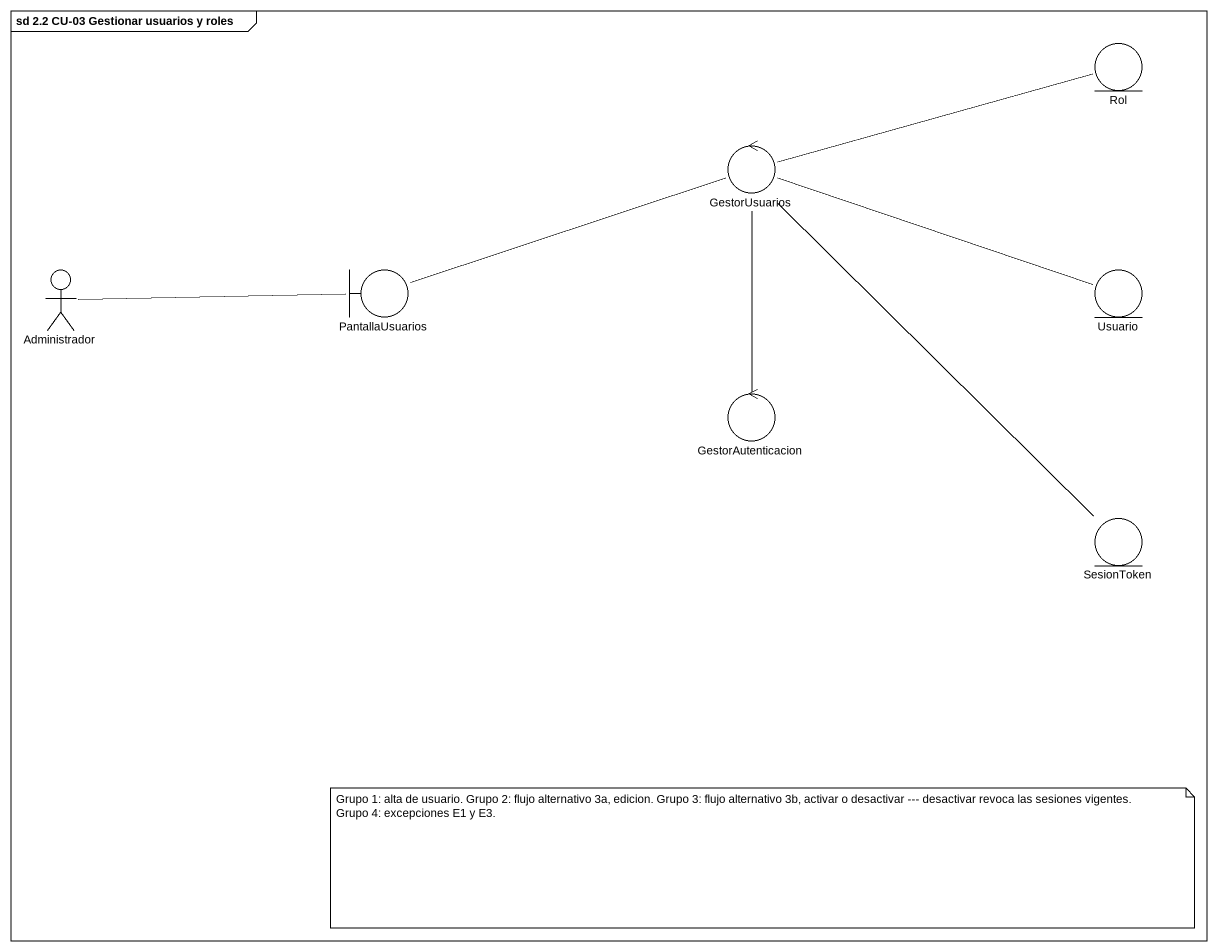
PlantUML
@startuml
mainframe sd 2.2 CU-03 Gestionar usuarios y roles
entity Rol
control GestorUsuarios
actor Administrador
boundary PantallaUsuarios
entity Usuario
control GestorAutenticacion
entity SesionToken
GestorUsuarios -right- Rol
GestorUsuarios -right- Usuario
GestorUsuarios -- GestorAutenticacion
GestorUsuarios -- SesionToken
Administrador -right- PantallaUsuarios
PantallaUsuarios -right- GestorUsuarios
note as N1
  Grupo 1: alta de usuario. Grupo 2: flujo alternativo 3a, edicion. Grupo 3: flujo alternativo 3b, activar o desactivar --- desactivar revoca las sesiones vigentes. Grupo 4: excepciones E1 y E3.
end note
@enduml
